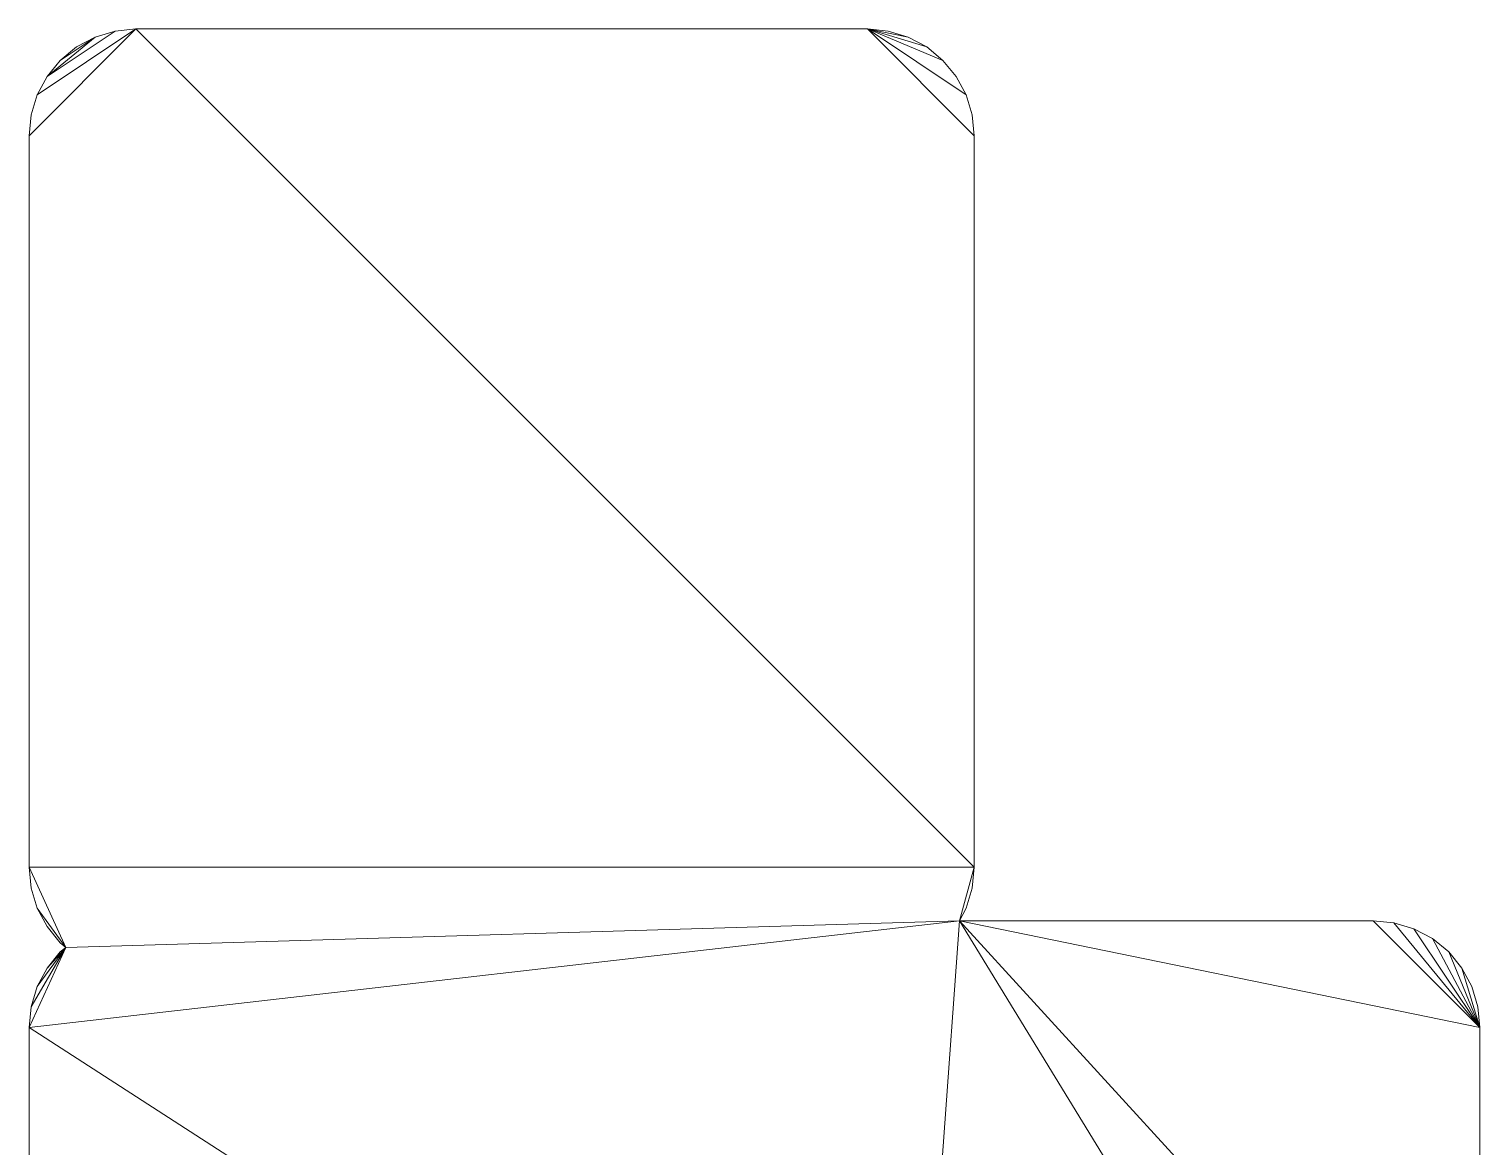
# Model space of a CAD drawing. Header units: millimetres. Extents: x -38221 to 49500, y -52000 to 43639.
# Drawn here: x 7568 to 18432, y 35266 to 43639 of the extents above; entities that cross this region are included whole.
import ezdxf

# ---------------------------------------------------------------- set-up
doc = ezdxf.new("R2010")
doc.units = ezdxf.units.MM
doc.layers.add('A-MASS-____-OTLN', color=70, linetype='Continuous', lineweight=9)

msp = doc.modelspace()

# ---------------------------------------------------------------- meshes
at = {"layer": 'A-MASS-____-OTLN', "color": 254, "transparency": 33554560}
mesh = msp.add_polyface(dxfattribs=at)
corners = [(7568, 42839, 3200), (7568, 37361, 3200), (7583, 37205, 3200), (7629, 37055, 3200), (7703, 36917, 3200), (7802, 36796, 3200), (7844, 36761, 3200), (7802, 36727, 3200), (7703, 36606, 3200), (7629, 36468, 3200), (7583, 36317, 3200), (7568, 36161, 3200), (7568, 31161, 3200), (7583, 31005, 3200), (7629, 30855, 3200), (7703, 30717, 3200), (7802, 30596, 3200), (7923, 30496, 3200), (8062, 30422, 3200), (8212, 30377, 3200), (8368, 30361, 3200), (13368, 30361, 3200), (13524, 30377, 3200), (13674, 30422, 3200), (13812, 30496, 3200), (13934, 30596, 3200), (14033, 30717, 3200), (14107, 30855, 3200), (14153, 31005, 3200), (14168, 31161, 3200), (14168, 31897, 3200), (17632, 31897, 3200), (17788, 31913, 3200), (17938, 31958, 3200), (18077, 32032, 3200), (18198, 32132, 3200), (18297, 32253, 3200), (18371, 32391, 3200), (18417, 32541, 3200), (18432, 32697, 3200), (18432, 36161, 3200), (18417, 36317, 3200), (18371, 36468, 3200), (18297, 36606, 3200), (18198, 36727, 3200), (18077, 36827, 3200), (17938, 36900, 3200), (17788, 36946, 3200), (17632, 36961, 3200), (14534, 36961, 3200), (14584, 37055, 3200), (14630, 37205, 3200), (14645, 37361, 3200), (14645, 42839, 3200), (14630, 42995, 3200), (14584, 43145, 3200), (14510, 43283, 3200), (14411, 43404, 3200), (14290, 43504, 3200), (14151, 43578, 3200), (14001, 43623, 3200), (13845, 43639, 3200), (8368, 43639, 3200), (8212, 43623, 3200), (8062, 43578, 3200), (7923, 43504, 3200), (7802, 43404, 3200), (7703, 43283, 3200), (7629, 43145, 3200), (7583, 42995, 3200)]
mesh.append_faces([[corners[k] for k in face] for face in [(6, 3, 4, 5)]], dxfattribs={"vtx0": -1, "color": 254})
mesh.append_faces([[corners[k] for k in face] for face in [(31, 49, 30), (27, 21, 26)]], dxfattribs={"vtx0": -1, "vtx1": -1, "color": 254})
mesh.append_faces([[corners[k] for k in face] for face in [(49, 6, 11, 30), (52, 1, 6, 49)]], dxfattribs={"vtx0": -1, "vtx1": -1, "vtx2": -1, "vtx3": -1, "color": 254})
mesh.append_faces([[corners[k] for k in face] for face in [(52, 62, 0, 1)]], dxfattribs={"vtx0": -1, "vtx1": -1, "vtx3": -1, "color": 254})
mesh.append_faces([[corners[k] for k in face] for face in [(30, 20, 21, 29), (63, 67, 68, 62), (38, 32, 33, 37), (49, 39, 40, 48), (37, 33, 34), (61, 57, 58)]], dxfattribs={"vtx0": -1, "vtx2": -1, "color": 254})
mesh.append_faces([[corners[k] for k in face] for face in [(30, 11, 12, 20)]], dxfattribs={"vtx0": -1, "vtx2": -1, "vtx3": -1, "color": 254})
mesh.append_faces([[corners[k] for k in face] for face in [(6, 9, 10, 11), (21, 24, 25, 26), (6, 1, 2, 3), (21, 27, 28, 29), (61, 55, 56, 57), (40, 46, 47, 48)]], dxfattribs={"vtx0": -1, "vtx3": -1, "color": 254})
mesh.append_faces([[corners[k] for k in face] for face in [(17, 18, 16)]], dxfattribs={"vtx1": -1, "color": 254})
mesh.append_faces([[corners[k] for k in face] for face in [(13, 14, 20, 12), (69, 0, 62, 68), (63, 64, 67), (38, 39, 32), (45, 46, 40, 44), (54, 55, 61, 53), (43, 44, 40)]], dxfattribs={"vtx1": -1, "vtx2": -1, "color": 254})
mesh.append_faces([[corners[k] for k in face] for face in [(31, 32, 39, 49)]], dxfattribs={"vtx1": -1, "vtx2": -1, "vtx3": -1, "color": 254})
mesh.append_faces([[corners[k] for k in face] for face in [(14, 15, 19, 20), (15, 16, 18, 19), (61, 62, 52, 53)]], dxfattribs={"vtx1": -1, "vtx3": -1, "color": 254})
mesh.append_faces([[corners[k] for k in face] for face in [(59, 60, 61, 58)]], dxfattribs={"vtx2": -1, "color": 254})
mesh.append_faces([[corners[k] for k in face] for face in [(21, 22, 23, 24), (6, 7, 8, 9), (64, 65, 66, 67), (34, 35, 36, 37), (40, 41, 42, 43), (49, 50, 51, 52)]], dxfattribs={"vtx3": -1, "color": 254})
mesh = msp.add_polyface(dxfattribs=at)
corners = [(7568, 42839), (7583, 42995), (7629, 43145), (7703, 43283), (7802, 43404), (7923, 43504), (8062, 43578), (8212, 43623), (8368, 43639), (13845, 43639), (14001, 43623), (14151, 43578), (14290, 43504), (14411, 43404), (14510, 43283), (14584, 43145), (14630, 42995), (14645, 42839), (14645, 37361), (14630, 37205), (14584, 37055), (14534, 36961), (17632, 36961), (17788, 36946), (17938, 36900), (18077, 36827), (18198, 36727), (18297, 36606), (18371, 36468), (18417, 36317), (18432, 36161), (18432, 32697), (18417, 32541), (18371, 32391), (18297, 32253), (18198, 32132), (18077, 32032), (17938, 31958), (17788, 31913), (17632, 31897), (14168, 31897), (14168, 31161), (14153, 31005), (14107, 30855), (14033, 30717), (13934, 30596), (13812, 30496), (13674, 30422), (13524, 30377), (13368, 30361), (8368, 30361), (8212, 30377), (8062, 30422), (7923, 30496), (7802, 30596), (7703, 30717), (7629, 30855), (7583, 31005), (7568, 31161), (7568, 36161), (7583, 36317), (7629, 36468), (7703, 36606), (7802, 36727), (7844, 36761), (7802, 36796), (7703, 36917), (7629, 37055), (7583, 37205), (7568, 37361)]
mesh.append_faces([[corners[k] for k in face] for face in [(36, 33, 34, 35), (21, 18, 19, 20), (11, 9, 10), (64, 62, 63), (6, 4, 5)]], dxfattribs={"vtx0": -1, "color": 254})
mesh.append_faces([[corners[k] for k in face] for face in [(40, 59, 21, 39)]], dxfattribs={"vtx0": -1, "vtx1": -1, "vtx2": -1, "color": 254})
mesh.append_faces([[corners[k] for k in face] for face in [(18, 21, 64, 69)]], dxfattribs={"vtx0": -1, "vtx1": -1, "vtx2": -1, "vtx3": -1, "color": 254})
mesh.append_faces([[corners[k] for k in face] for face in [(40, 50, 58, 59)]], dxfattribs={"vtx0": -1, "vtx1": -1, "vtx3": -1, "color": 254})
mesh.append_faces([[corners[k] for k in face] for face in [(9, 17, 18, 8), (56, 50, 51, 55), (55, 51, 52, 54)]], dxfattribs={"vtx0": -1, "vtx2": -1, "color": 254})
mesh.append_faces([[corners[k] for k in face] for face in [(21, 30, 31, 39), (18, 69, 0, 8)]], dxfattribs={"vtx0": -1, "vtx2": -1, "vtx3": -1, "color": 254})
mesh.append_faces([[corners[k] for k in face] for face in [(49, 41, 42, 43), (9, 15, 16, 17), (49, 43, 44, 45), (50, 56, 57, 58), (64, 60, 61, 62), (64, 67, 68, 69)]], dxfattribs={"vtx0": -1, "vtx3": -1, "color": 254})
mesh.append_faces([[corners[k] for k in face] for face in [(53, 54, 52)]], dxfattribs={"vtx1": -1, "color": 254})
mesh.append_faces([[corners[k] for k in face] for face in [(36, 37, 33), (26, 27, 30, 25), (24, 25, 30, 23), (22, 23, 30, 21), (14, 15, 9, 13), (12, 13, 9, 11), (45, 46, 49), (1, 2, 8, 0)]], dxfattribs={"vtx1": -1, "vtx2": -1, "color": 254})
mesh.append_faces([[corners[k] for k in face] for face in [(59, 60, 64, 21)]], dxfattribs={"vtx1": -1, "vtx2": -1, "vtx3": -1, "color": 254})
mesh.append_faces([[corners[k] for k in face] for face in [(32, 33, 37, 38), (31, 32, 38, 39), (40, 41, 49, 50), (7, 8, 2, 3), (3, 4, 6, 7)]], dxfattribs={"vtx1": -1, "vtx3": -1, "color": 254})
mesh.append_faces([[corners[k] for k in face] for face in [(28, 29, 30, 27), (47, 48, 49, 46)]], dxfattribs={"vtx2": -1, "color": 254})
mesh.append_faces([[corners[k] for k in face] for face in [(64, 65, 66, 67)]], dxfattribs={"vtx3": -1, "color": 254})
mesh = msp.add_polyface(dxfattribs=at)
corners = [(7923, 43504, 3200), (8062, 43578, 3200), (8062, 43578), (7923, 43504)]
mesh.append_faces([[corners[k] for k in face] for face in [(3, 0, 1, 2)]], dxfattribs={"color": 254})
mesh = msp.add_polyface(dxfattribs=at)
corners = [(8062, 43578, 3200), (8212, 43623, 3200), (8212, 43623), (8062, 43578)]
mesh.append_faces([[corners[k] for k in face] for face in [(3, 0, 1, 2)]], dxfattribs={"color": 254})
mesh = msp.add_polyface(dxfattribs=at)
corners = [(8212, 43623, 3200), (8368, 43639, 3200), (8368, 43639), (8212, 43623)]
mesh.append_faces([[corners[k] for k in face] for face in [(3, 0, 1, 2)]], dxfattribs={"color": 254})
mesh = msp.add_polyface(dxfattribs=at)
corners = [(8368, 43639, 3200), (13845, 43639, 3200), (13845, 43639), (8368, 43639)]
mesh.append_faces([[corners[k] for k in face] for face in [(0, 1, 2, 3)]], dxfattribs={"color": 254})
mesh = msp.add_polyface(dxfattribs=at)
corners = [(13845, 43639, 3200), (14001, 43623, 3200), (14001, 43623), (13845, 43639)]
mesh.append_faces([[corners[k] for k in face] for face in [(0, 1, 2, 3)]], dxfattribs={"color": 254})
mesh = msp.add_polyface(dxfattribs=at)
corners = [(14001, 43623, 3200), (14151, 43578, 3200), (14151, 43578), (14001, 43623)]
mesh.append_faces([[corners[k] for k in face] for face in [(0, 1, 2, 3)]], dxfattribs={"color": 254})
mesh = msp.add_polyface(dxfattribs=at)
corners = [(14151, 43578, 3200), (14290, 43504, 3200), (14290, 43504), (14151, 43578)]
mesh.append_faces([[corners[k] for k in face] for face in [(0, 1, 2, 3)]], dxfattribs={"color": 254})
mesh = msp.add_polyface(dxfattribs=at)
corners = [(7802, 43404, 3200), (7923, 43504, 3200), (7923, 43504), (7802, 43404)]
mesh.append_faces([[corners[k] for k in face] for face in [(0, 1, 2, 3)]], dxfattribs={"color": 254})
mesh = msp.add_polyface(dxfattribs=at)
corners = [(14290, 43504, 3200), (14411, 43404, 3200), (14411, 43404), (14290, 43504)]
mesh.append_faces([[corners[k] for k in face] for face in [(3, 0, 1, 2)]], dxfattribs={"color": 254})
mesh = msp.add_polyface(dxfattribs=at)
corners = [(7703, 43283, 3200), (7802, 43404, 3200), (7802, 43404), (7703, 43283)]
mesh.append_faces([[corners[k] for k in face] for face in [(0, 1, 2, 3)]], dxfattribs={"color": 254})
mesh = msp.add_polyface(dxfattribs=at)
corners = [(14411, 43404, 3200), (14510, 43283, 3200), (14510, 43283), (14411, 43404)]
mesh.append_faces([[corners[k] for k in face] for face in [(0, 1, 2, 3)]], dxfattribs={"color": 254})
mesh = msp.add_polyface(dxfattribs=at)
corners = [(7629, 43145, 3200), (7703, 43283, 3200), (7703, 43283), (7629, 43145)]
mesh.append_faces([[corners[k] for k in face] for face in [(3, 0, 1, 2)]], dxfattribs={"color": 254})
mesh = msp.add_polyface(dxfattribs=at)
corners = [(14510, 43283, 3200), (14584, 43145, 3200), (14584, 43145), (14510, 43283)]
mesh.append_faces([[corners[k] for k in face] for face in [(0, 1, 2, 3)]], dxfattribs={"color": 254})
mesh = msp.add_polyface(dxfattribs=at)
corners = [(7583, 42995, 3200), (7629, 43145, 3200), (7629, 43145), (7583, 42995)]
mesh.append_faces([[corners[k] for k in face] for face in [(0, 1, 2, 3)]], dxfattribs={"color": 254})
mesh = msp.add_polyface(dxfattribs=at)
corners = [(14584, 43145, 3200), (14630, 42995, 3200), (14630, 42995), (14584, 43145)]
mesh.append_faces([[corners[k] for k in face] for face in [(0, 1, 2, 3)]], dxfattribs={"color": 254})
mesh = msp.add_polyface(dxfattribs=at)
corners = [(7568, 42839, 3200), (7583, 42995, 3200), (7583, 42995), (7568, 42839)]
mesh.append_faces([[corners[k] for k in face] for face in [(3, 0, 1, 2)]], dxfattribs={"color": 254})
mesh = msp.add_polyface(dxfattribs=at)
corners = [(14630, 42995, 3200), (14645, 42839, 3200), (14645, 42839), (14630, 42995)]
mesh.append_faces([[corners[k] for k in face] for face in [(3, 0, 1, 2)]], dxfattribs={"color": 254})
mesh = msp.add_polyface(dxfattribs=at)
corners = [(7568, 37361, 3200), (7568, 42839, 3200), (7568, 42839), (7568, 37361)]
mesh.append_faces([[corners[k] for k in face] for face in [(0, 1, 2, 3)]], dxfattribs={"color": 254})
mesh = msp.add_polyface(dxfattribs=at)
corners = [(14645, 42839, 3200), (14645, 37361, 3200), (14645, 37361), (14645, 42839)]
mesh.append_faces([[corners[k] for k in face] for face in [(0, 1, 2, 3)]], dxfattribs={"color": 254})
mesh = msp.add_polyface(dxfattribs=at)
corners = [(7583, 37205, 3200), (7568, 37361, 3200), (7568, 37361), (7583, 37205)]
mesh.append_faces([[corners[k] for k in face] for face in [(3, 0, 1, 2)]], dxfattribs={"color": 254})
mesh = msp.add_polyface(dxfattribs=at)
corners = [(14645, 37361, 3200), (14630, 37205, 3200), (14630, 37205), (14645, 37361)]
mesh.append_faces([[corners[k] for k in face] for face in [(3, 0, 1, 2)]], dxfattribs={"color": 254})
mesh = msp.add_polyface(dxfattribs=at)
corners = [(7629, 37055, 3200), (7583, 37205, 3200), (7583, 37205), (7629, 37055)]
mesh.append_faces([[corners[k] for k in face] for face in [(0, 1, 2, 3)]], dxfattribs={"color": 254})
mesh = msp.add_polyface(dxfattribs=at)
corners = [(14630, 37205, 3200), (14584, 37055, 3200), (14584, 37055), (14630, 37205)]
mesh.append_faces([[corners[k] for k in face] for face in [(0, 1, 2, 3)]], dxfattribs={"color": 254})
mesh = msp.add_polyface(dxfattribs=at)
corners = [(7703, 36917, 3200), (7629, 37055, 3200), (7629, 37055), (7703, 36917)]
mesh.append_faces([[corners[k] for k in face] for face in [(3, 0, 1, 2)]], dxfattribs={"color": 254})
mesh = msp.add_polyface(dxfattribs=at)
corners = [(14584, 37055, 3200), (14534, 36961, 3200), (14534, 36961), (14584, 37055)]
mesh.append_faces([[corners[k] for k in face] for face in [(0, 1, 2, 3)]], dxfattribs={"color": 254})
mesh = msp.add_polyface(dxfattribs=at)
corners = [(14534, 36961, 3200), (17632, 36961, 3200), (17632, 36961), (14534, 36961)]
mesh.append_faces([[corners[k] for k in face] for face in [(0, 1, 2, 3)]], dxfattribs={"color": 254})
mesh = msp.add_polyface(dxfattribs=at)
corners = [(17632, 36961, 3200), (17788, 36946, 3200), (17788, 36946), (17632, 36961)]
mesh.append_faces([[corners[k] for k in face] for face in [(3, 0, 1, 2)]], dxfattribs={"color": 254})
mesh = msp.add_polyface(dxfattribs=at)
corners = [(17788, 36946, 3200), (17938, 36900, 3200), (17938, 36900), (17788, 36946)]
mesh.append_faces([[corners[k] for k in face] for face in [(0, 1, 2, 3)]], dxfattribs={"color": 254})
mesh = msp.add_polyface(dxfattribs=at)
corners = [(7802, 36796, 3200), (7703, 36917, 3200), (7703, 36917), (7802, 36796)]
mesh.append_faces([[corners[k] for k in face] for face in [(0, 1, 2, 3)]], dxfattribs={"color": 254})
mesh = msp.add_polyface(dxfattribs=at)
corners = [(17938, 36900, 3200), (18077, 36827, 3200), (18077, 36827), (17938, 36900)]
mesh.append_faces([[corners[k] for k in face] for face in [(0, 1, 2, 3)]], dxfattribs={"color": 254})
mesh = msp.add_polyface(dxfattribs=at)
corners = [(7703, 36606, 3200), (7802, 36727, 3200), (7802, 36727), (7703, 36606)]
mesh.append_faces([[corners[k] for k in face] for face in [(0, 1, 2, 3)]], dxfattribs={"color": 254})
mesh = msp.add_polyface(dxfattribs=at)
corners = [(7844, 36761, 3200), (7802, 36796, 3200), (7802, 36796), (7844, 36761)]
mesh.append_faces([[corners[k] for k in face] for face in [(3, 0, 1, 2)]], dxfattribs={"color": 254})
mesh = msp.add_polyface(dxfattribs=at)
corners = [(7802, 36727, 3200), (7844, 36761, 3200), (7844, 36761), (7802, 36727)]
mesh.append_faces([[corners[k] for k in face] for face in [(3, 0, 1, 2)]], dxfattribs={"color": 254})
mesh = msp.add_polyface(dxfattribs=at)
corners = [(18077, 36827, 3200), (18198, 36727, 3200), (18198, 36727), (18077, 36827)]
mesh.append_faces([[corners[k] for k in face] for face in [(3, 0, 1, 2)]], dxfattribs={"color": 254})
mesh = msp.add_polyface(dxfattribs=at)
corners = [(18198, 36727, 3200), (18297, 36606, 3200), (18297, 36606), (18198, 36727)]
mesh.append_faces([[corners[k] for k in face] for face in [(3, 0, 1, 2)]], dxfattribs={"color": 254})
mesh = msp.add_polyface(dxfattribs=at)
corners = [(7629, 36468, 3200), (7703, 36606, 3200), (7703, 36606), (7629, 36468)]
mesh.append_faces([[corners[k] for k in face] for face in [(3, 0, 1, 2)]], dxfattribs={"color": 254})
mesh = msp.add_polyface(dxfattribs=at)
corners = [(18297, 36606, 3200), (18371, 36468, 3200), (18371, 36468), (18297, 36606)]
mesh.append_faces([[corners[k] for k in face] for face in [(3, 0, 1, 2)]], dxfattribs={"color": 254})
mesh = msp.add_polyface(dxfattribs=at)
corners = [(7583, 36317, 3200), (7629, 36468, 3200), (7629, 36468), (7583, 36317)]
mesh.append_faces([[corners[k] for k in face] for face in [(0, 1, 2, 3)]], dxfattribs={"color": 254})
mesh = msp.add_polyface(dxfattribs=at)
corners = [(18371, 36468, 3200), (18417, 36317, 3200), (18417, 36317), (18371, 36468)]
mesh.append_faces([[corners[k] for k in face] for face in [(0, 1, 2, 3)]], dxfattribs={"color": 254})
mesh = msp.add_polyface(dxfattribs=at)
corners = [(7568, 36161, 3200), (7583, 36317, 3200), (7583, 36317), (7568, 36161)]
mesh.append_faces([[corners[k] for k in face] for face in [(0, 1, 2, 3)]], dxfattribs={"color": 254})
mesh = msp.add_polyface(dxfattribs=at)
corners = [(18417, 36317, 3200), (18432, 36161, 3200), (18432, 36161), (18417, 36317)]
mesh.append_faces([[corners[k] for k in face] for face in [(3, 0, 1, 2)]], dxfattribs={"color": 254})
mesh = msp.add_polyface(dxfattribs=at)
corners = [(7568, 31161, 3200), (7568, 36161, 3200), (7568, 36161), (7568, 31161)]
mesh.append_faces([[corners[k] for k in face] for face in [(0, 1, 2, 3)]], dxfattribs={"color": 254})
mesh = msp.add_polyface(dxfattribs=at)
corners = [(18432, 36161, 3200), (18432, 32697, 3200), (18432, 32697), (18432, 36161)]
mesh.append_faces([[corners[k] for k in face] for face in [(3, 0, 1, 2)]], dxfattribs={"color": 254})

doc.saveas('drawing.dxf')
